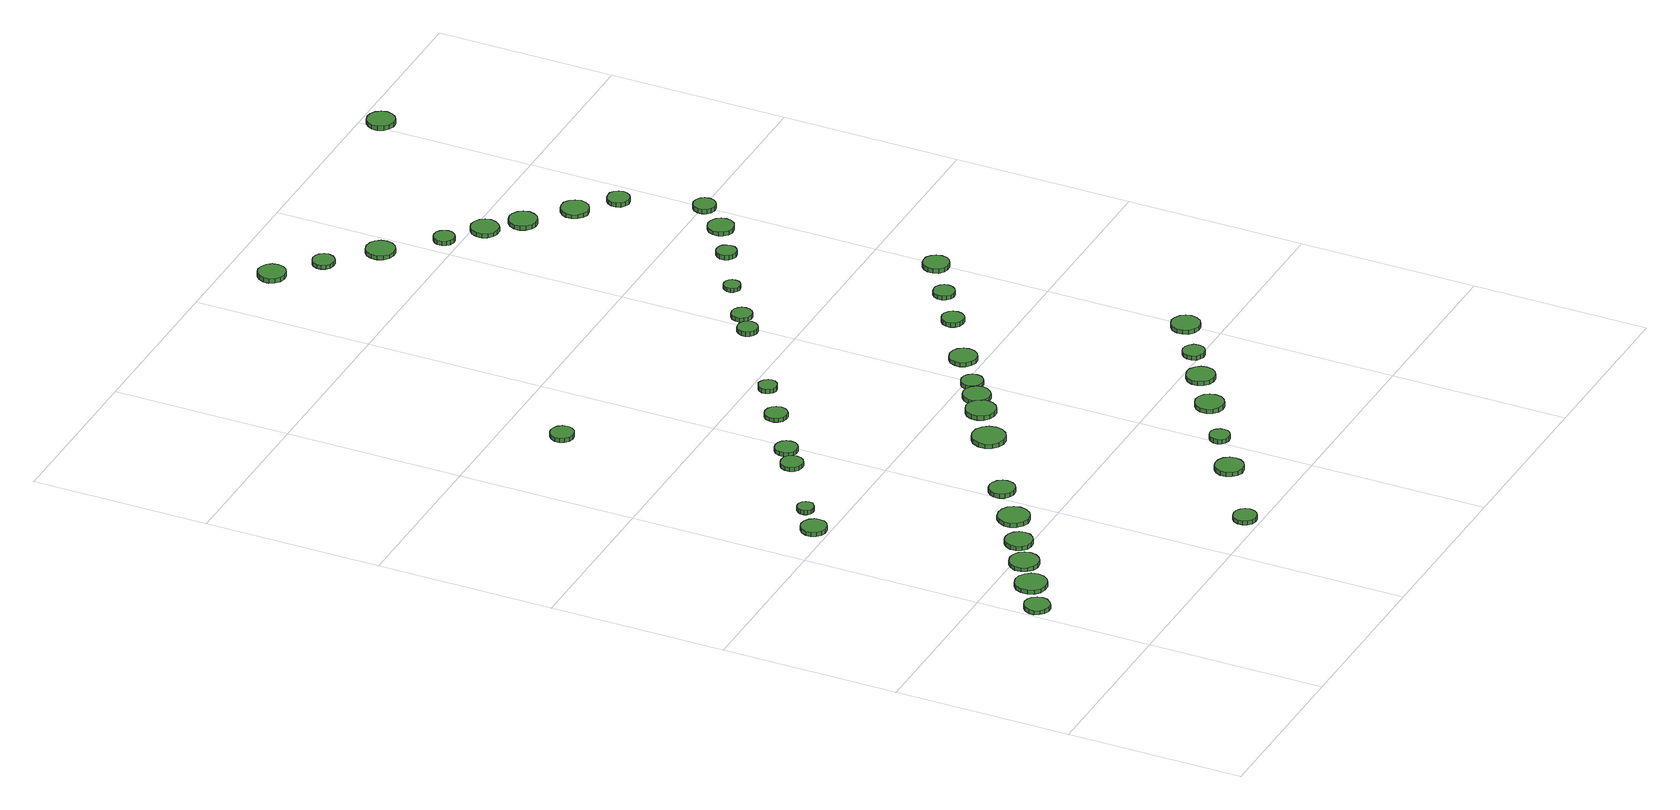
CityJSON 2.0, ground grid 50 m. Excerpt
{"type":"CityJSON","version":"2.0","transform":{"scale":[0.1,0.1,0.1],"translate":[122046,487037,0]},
"CityObjects":{
"tree1":{"type":"SolitaryVegetationObject","attributes":{"function":"something"},"geometry":[{"type":"MultiSurface","lod":"1","boundaries":[[[0,1,2,3,4,5,6,7,8,9,10,11,12,13,14]],[[15,16,17,18,19,20,21,22,23,24,25,26,27,28,29]],[[0,29,28,1]],[[1,28,27,2]],[[2,27,26,3]],[[3,26,25,4]],[[4,25,24,5]],[[5,24,23,6]],[[6,23,22,7]],[[7,22,21,8]],[[8,21,20,9]],[[9,20,19,10]],[[10,19,18,11]],[[11,18,17,12]],[[12,17,16,13]],[[13,16,15,14]],[[14,15,29,0]]]}]},
"tree2":{"type":"SolitaryVegetationObject","attributes":{"function":"something"},"geometry":[{"type":"MultiSurface","lod":"1","boundaries":[[[30,31,32,33,34,35,36,37,38,39,40,41,42,43,44]],[[45,46,47,48,49,50,51,52,53,54,55,56,57,58,59]],[[30,59,58,31]],[[31,58,57,32]],[[32,57,56,33]],[[33,56,55,34]],[[34,55,54,35]],[[35,54,53,36]],[[36,53,52,37]],[[37,52,51,38]],[[38,51,50,39]],[[39,50,49,40]],[[40,49,48,41]],[[41,48,47,42]],[[42,47,46,43]],[[43,46,45,44]],[[44,45,59,30]]]}]},
"tree3":{"type":"SolitaryVegetationObject","attributes":{"function":"something"},"geometry":[{"type":"MultiSurface","lod":"1","boundaries":[[[60,61,62,63,64,65,66,67,68,69,70,71,72,73,74]],[[75,76,77,78,79,80,81,82,83,84,85,86,87,88,89]],[[60,89,88,61]],[[61,88,87,62]],[[62,87,86,63]],[[63,86,85,64]],[[64,85,84,65]],[[65,84,83,66]],[[66,83,82,67]],[[67,82,81,68]],[[68,81,80,69]],[[69,80,79,70]],[[70,79,78,71]],[[71,78,77,72]],[[72,77,76,73]],[[73,76,75,74]],[[74,75,89,60]]]}]},
"tree4":{"type":"SolitaryVegetationObject","attributes":{"function":"something"},"geometry":[{"type":"MultiSurface","lod":"1","boundaries":[[[90,91,92,93,94,95,96,97,98,99,100,101,102,103,104]],[[105,106,107,108,109,110,111,112,113,114,115,116,117,118,119]],[[90,119,118,91]],[[91,118,117,92]],[[92,117,116,93]],[[93,116,115,94]],[[94,115,114,95]],[[95,114,113,96]],[[96,113,112,97]],[[97,112,111,98]],[[98,111,110,99]],[[99,110,109,100]],[[100,109,108,101]],[[101,108,107,102]],[[102,107,106,103]],[[103,106,105,104]],[[104,105,119,90]]]}]},
"tree5":{"type":"SolitaryVegetationObject","attributes":{"function":"something"},"geometry":[{"type":"MultiSurface","lod":"1","boundaries":[[[120,121,122,123,124,125,126,127,128,129,130,131,132,133,134]],[[135,136,137,138,139,140,141,142,143,144,145,146,147,148,149]],[[120,149,148,121]],[[121,148,147,122]],[[122,147,146,123]],[[123,146,145,124]],[[124,145,144,125]],[[125,144,143,126]],[[126,143,142,127]],[[127,142,141,128]],[[128,141,140,129]],[[129,140,139,130]],[[130,139,138,131]],[[131,138,137,132]],[[132,137,136,133]],[[133,136,135,134]],[[134,135,149,120]]]}]},
"tree6":{"type":"SolitaryVegetationObject","attributes":{"function":"something"},"geometry":[{"type":"MultiSurface","lod":"1","boundaries":[[[150,151,152,153,154,155,156,157,158,159,160,161,162,163,164]],[[165,166,167,168,169,170,171,172,173,174,175,176,177,178,179]],[[150,179,178,151]],[[151,178,177,152]],[[152,177,176,153]],[[153,176,175,154]],[[154,175,174,155]],[[155,174,173,156]],[[156,173,172,157]],[[157,172,171,158]],[[158,171,170,159]],[[159,170,169,160]],[[160,169,168,161]],[[161,168,167,162]],[[162,167,166,163]],[[163,166,165,164]],[[164,165,179,150]]]}]},
"tree7":{"type":"SolitaryVegetationObject","attributes":{"function":"something"},"geometry":[{"type":"MultiSurface","lod":"1","boundaries":[[[180,181,182,183,184,185,186,187,188,189,190,191,192,193,194]],[[195,196,197,198,199,200,201,202,203,204,205,206,207,208,209]],[[180,209,208,181]],[[181,208,207,182]],[[182,207,206,183]],[[183,206,205,184]],[[184,205,204,185]],[[185,204,203,186]],[[186,203,202,187]],[[187,202,201,188]],[[188,201,200,189]],[[189,200,199,190]],[[190,199,198,191]],[[191,198,197,192]],[[192,197,196,193]],[[193,196,195,194]],[[194,195,209,180]]]}]},
"tree8":{"type":"SolitaryVegetationObject","attributes":{"function":"something"},"geometry":[{"type":"MultiSurface","lod":"1","boundaries":[[[210,211,212,213,214,215,216,217,218,219,220,221,222,223,224]],[[225,226,227,228,229,230,231,232,233,234,235,236,237,238,239]],[[210,239,238,211]],[[211,238,237,212]],[[212,237,236,213]],[[213,236,235,214]],[[214,235,234,215]],[[215,234,233,216]],[[216,233,232,217]],[[217,232,231,218]],[[218,231,230,219]],[[219,230,229,220]],[[220,229,228,221]],[[221,228,227,222]],[[222,227,226,223]],[[223,226,225,224]],[[224,225,239,210]]]}]},
"tree9":{"type":"SolitaryVegetationObject","attributes":{"function":"something"},"geometry":[{"type":"MultiSurface","lod":"1","boundaries":[[[240,241,242,243,244,245,246,247,248,249,250,251,252,253,254]],[[255,256,257,258,259,260,261,262,263,264,265,266,267,268,269]],[[240,269,268,241]],[[241,268,267,242]],[[242,267,266,243]],[[243,266,265,244]],[[244,265,264,245]],[[245,264,263,246]],[[246,263,262,247]],[[247,262,261,248]],[[248,261,260,249]],[[249,260,259,250]],[[250,259,258,251]],[[251,258,257,252]],[[252,257,256,253]],[[253,256,255,254]],[[254,255,269,240]]]}]},
"tree10":{"type":"SolitaryVegetationObject","attributes":{"function":"something"},"geometry":[{"type":"MultiSurface","lod":"1","boundaries":[[[270,271,272,273,274,275,276,277,278,279,280,281,282,283,284]],[[285,286,287,288,289,290,291,292,293,294,295,296,297,298,299]],[[270,299,298,271]],[[271,298,297,272]],[[272,297,296,273]],[[273,296,295,274]],[[274,295,294,275]],[[275,294,293,276]],[[276,293,292,277]],[[277,292,291,278]],[[278,291,290,279]],[[279,290,289,280]],[[280,289,288,281]],[[281,288,287,282]],[[282,287,286,283]],[[283,286,285,284]],[[284,285,299,270]]]}]},
"tree11":{"type":"SolitaryVegetationObject","attributes":{"function":"something"},"geometry":[{"type":"MultiSurface","lod":"1","boundaries":[[[300,301,302,303,304,305,306,307,308,309,310,311,312,313,314]],[[315,316,317,318,319,320,321,322,323,324,325,326,327,328,329]],[[300,329,328,301]],[[301,328,327,302]],[[302,327,326,303]],[[303,326,325,304]],[[304,325,324,305]],[[305,324,323,306]],[[306,323,322,307]],[[307,322,321,308]],[[308,321,320,309]],[[309,320,319,310]],[[310,319,318,311]],[[311,318,317,312]],[[312,317,316,313]],[[313,316,315,314]],[[314,315,329,300]]]}]},
"tree12":{"type":"SolitaryVegetationObject","attributes":{"function":"something"},"geometry":[{"type":"MultiSurface","lod":"1","boundaries":[[[330,331,332,333,334,335,336,337,338,339,340,341,342,343,344]],[[345,346,347,348,349,350,351,352,353,354,355,356,357,358,359]],[[330,359,358,331]],[[331,358,357,332]],[[332,357,356,333]],[[333,356,355,334]],[[334,355,354,335]],[[335,354,353,336]],[[336,353,352,337]],[[337,352,351,338]],[[338,351,350,339]],[[339,350,349,340]],[[340,349,348,341]],[[341,348,347,342]],[[342,347,346,343]],[[343,346,345,344]],[[344,345,359,330]]]}]},
"tree13":{"type":"SolitaryVegetationObject","attributes":{"function":"something"},"geometry":[{"type":"MultiSurface","lod":"1","boundaries":[[[360,361,362,363,364,365,366,367,368,369,370,371,372,373,374]],[[375,376,377,378,379,380,381,382,383,384,385,386,387,388,389]],[[360,389,388,361]],[[361,388,387,362]],[[362,387,386,363]],[[363,386,385,364]],[[364,385,384,365]],[[365,384,383,366]],[[366,383,382,367]],[[367,382,381,368]],[[368,381,380,369]],[[369,380,379,370]],[[370,379,378,371]],[[371,378,377,372]],[[372,377,376,373]],[[373,376,375,374]],[[374,375,389,360]]]}]},
"tree14":{"type":"SolitaryVegetationObject","attributes":{"function":"something"},"geometry":[{"type":"MultiSurface","lod":"1","boundaries":[[[390,391,392,393,394,395,396,397,398,399,400,401,402,403,404]],[[405,406,407,408,409,410,411,412,413,414,415,416,417,418,419]],[[390,419,418,391]],[[391,418,417,392]],[[392,417,416,393]],[[393,416,415,394]],[[394,415,414,395]],[[395,414,413,396]],[[396,413,412,397]],[[397,412,411,398]],[[398,411,410,399]],[[399,410,409,400]],[[400,409,408,401]],[[401,408,407,402]],[[402,407,406,403]],[[403,406,405,404]],[[404,405,419,390]]]}]},
"tree15":{"type":"SolitaryVegetationObject","attributes":{"function":"something"},"geometry":[{"type":"MultiSurface","lod":"1","boundaries":[[[420,421,422,423,424,425,426,427,428,429,430,431,432,433,434]],[[435,436,437,438,439,440,441,442,443,444,445,446,447,448,449]],[[420,449,448,421]],[[421,448,447,422]],[[422,447,446,423]],[[423,446,445,424]],[[424,445,444,425]],[[425,444,443,426]],[[426,443,442,427]],[[427,442,441,428]],[[428,441,440,429]],[[429,440,439,430]],[[430,439,438,431]],[[431,438,437,432]],[[432,437,436,433]],[[433,436,435,434]],[[434,435,449,420]]]}]},
"tree16":{"type":"SolitaryVegetationObject","attributes":{"function":"something"},"geometry":[{"type":"MultiSurface","lod":"1","boundaries":[[[450,451,452,453,454,455,456,457,458,459,460,461,462,463,464]],[[465,466,467,468,469,470,471,472,473,474,475,476,477,478,479]],[[450,479,478,451]],[[451,478,477,452]],[[452,477,476,453]],[[453,476,475,454]],[[454,475,474,455]],[[455,474,473,456]],[[456,473,472,457]],[[457,472,471,458]],[[458,471,470,459]],[[459,470,469,460]],[[460,469,468,461]],[[461,468,467,462]],[[462,467,466,463]],[[463,466,465,464]],[[464,465,479,450]]]}]},
"tree17":{"type":"SolitaryVegetationObject","attributes":{"function":"something"},"geometry":[{"type":"MultiSurface","lod":"1","boundaries":[[[480,481,482,483,484,485,486,487,488,489,490,491,492,493,494]],[[495,496,497,498,499,500,501,502,503,504,505,506,507,508,509]],[[480,509,508,481]],[[481,508,507,482]],[[482,507,506,483]],[[483,506,505,484]],[[484,505,504,485]],[[485,504,503,486]],[[486,503,502,487]],[[487,502,501,488]],[[488,501,500,489]],[[489,500,499,490]],[[490,499,498,491]],[[491,498,497,492]],[[492,497,496,493]],[[493,496,495,494]],[[494,495,509,480]]]}]},
"tree18":{"type":"SolitaryVegetationObject","attributes":{"function":"something"},"geometry":[{"type":"MultiSurface","lod":"1","boundaries":[[[510,511,512,513,514,515,516,517,518,519,520,521,522,523,524]],[[525,526,527,528,529,530,531,532,533,534,535,536,537,538,539]],[[510,539,538,511]],[[511,538,537,512]],[[512,537,536,513]],[[513,536,535,514]],[[514,535,534,515]],[[515,534,533,516]],[[516,533,532,517]],[[517,532,531,518]],[[518,531,530,519]],[[519,530,529,520]],[[520,529,528,521]],[[521,528,527,522]],[[522,527,526,523]],[[523,526,525,524]],[[524,525,539,510]]]}]},
"tree19":{"type":"SolitaryVegetationObject","attributes":{"function":"something"},"geometry":[{"type":"MultiSurface","lod":"1","boundaries":[[[540,541,542,543,544,545,546,547,548,549,550,551,552,553,554]],[[555,556,557,558,559,560,561,562,563,564,565,566,567,568,569]],[[540,569,568,541]],[[541,568,567,542]],[[542,567,566,543]],[[543,566,565,544]],[[544,565,564,545]],[[545,564,563,546]],[[546,563,562,547]],[[547,562,561,548]],[[548,561,560,549]],[[549,560,559,550]],[[550,559,558,551]],[[551,558,557,552]],[[552,557,556,553]],[[553,556,555,554]],[[554,555,569,540]]]}]},
"tree20":{"type":"SolitaryVegetationObject","attributes":{"function":"something"},"geometry":[{"type":"MultiSurface","lod":"1","boundaries":[[[570,571,572,573,574,575,576,577,578,579,580,581,582,583,584]],[[585,586,587,588,589,590,591,592,593,594,595,596,597,598,599]],[[570,599,598,571]],[[571,598,597,572]],[[572,597,596,573]],[[573,596,595,574]],[[574,595,594,575]],[[575,594,593,576]],[[576,593,592,577]],[[577,592,591,578]],[[578,591,590,579]],[[579,590,589,580]],[[580,589,588,581]],[[581,588,587,582]],[[582,587,586,583]],[[583,586,585,584]],[[584,585,599,570]]]}]},
"tree21":{"type":"SolitaryVegetationObject","attributes":{"function":"something"},"geometry":[{"type":"MultiSurface","lod":"1","boundaries":[[[600,601,602,603,604,605,606,607,608,609,610,611,612,613,614]],[[615,616,617,618,619,620,621,622,623,624,625,626,627,628,629]],[[600,629,628,601]],[[601,628,627,602]],[[602,627,626,603]],[[603,626,625,604]],[[604,625,624,605]],[[605,624,623,606]],[[606,623,622,607]],[[607,622,621,608]],[[608,621,620,609]],[[609,620,619,610]],[[610,619,618,611]],[[611,618,617,612]],[[612,617,616,613]],[[613,616,615,614]],[[614,615,629,600]]]}]},
"tree22":{"type":"SolitaryVegetationObject","attributes":{"function":"something"},"geometry":[{"type":"MultiSurface","lod":"1","boundaries":[[[630,631,632,633,634,635,636,637,638,639,640,641,642,643,644]],[[645,646,647,648,649,650,651,652,653,654,655,656,657,658,659]],[[630,659,658,631]],[[631,658,657,632]],[[632,657,656,633]],[[633,656,655,634]],[[634,655,654,635]],[[635,654,653,636]],[[636,653,652,637]],[[637,652,651,638]],[[638,651,650,639]],[[639,650,649,640]],[[640,649,648,641]],[[641,648,647,642]],[[642,647,646,643]],[[643,646,645,644]],[[644,645,659,630]]]}]},
"tree23":{"type":"SolitaryVegetationObject","attributes":{"function":"something"},"geometry":[{"type":"MultiSurface","lod":"1","boundaries":[[[660,661,662,663,664,665,666,667,668,669,670,671,672,673,674]],[[675,676,677,678,679,680,681,682,683,684,685,686,687,688,689]],[[660,689,688,661]],[[661,688,687,662]],[[662,687,686,663]],[[663,686,685,664]],[[664,685,684,665]],[[665,684,683,666]],[[666,683,682,667]],[[667,682,681,668]],[[668,681,680,669]],[[669,680,679,670]],[[670,679,678,671]],[[671,678,677,672]],[[672,677,676,673]],[[673,676,675,674]],[[674,675,689,660]]]}]},
"tree24":{"type":"SolitaryVegetationObject","attributes":{"function":"something"},"geometry":[{"type":"MultiSurface","lod":"1","boundaries":[[[690,691,692,693,694,695,696,697,698,699,700,701,702,703,704]],[[705,706,707,708,709,710,711,712,713,714,715,716,717,718,719]],[[690,719,718,691]],[[691,718,717,692]],[[692,717,716,693]],[[693,716,715,694]],[[694,715,714,695]],[[695,714,713,696]],[[696,713,712,697]],[[697,712,711,698]],[[698,711,710,699]],[[699,710,709,700]],[[700,709,708,701]],[[701,708,707,702]],[[702,707,706,703]],[[703,706,705,704]],[[704,705,719,690]]]}]},
"tree25":{"type":"SolitaryVegetationObject","attributes":{"function":"something"},"geometry":[{"type":"MultiSurface","lod":"1","boundaries":[[[720,721,722,723,724,725,726,727,728,729,730,731,732,733,734]],[[735,736,737,738,739,740,741,742,743,744,745,746,747,748,749]],[[720,749,748,721]],[[721,748,747,722]],[[722,747,746,723]],[[723,746,745,724]],[[724,745,744,725]],[[725,744,743,726]],[[726,743,742,727]],[[727,742,741,728]],[[728,741,740,729]],[[729,740,739,730]],[[730,739,738,731]],[[731,738,737,732]],[[732,737,736,733]],[[733,736,735,734]],[[734,735,749,720]]]}]},
"tree26":{"type":"SolitaryVegetationObject","attributes":{"function":"something"},"geometry":[{"type":"MultiSurface","lod":"1","boundaries":[[[750,751,752,753,754,755,756,757,758,759,760,761,762,763,764]],[[765,766,767,768,769,770,771,772,773,774,775,776,777,778,779]],[[750,779,778,751]],[[751,778,777,752]],[[752,777,776,753]],[[753,776,775,754]],[[754,775,774,755]],[[755,774,773,756]],[[756,773,772,757]],[[757,772,771,758]],[[758,771,770,759]],[[759,770,769,760]],[[760,769,768,761]],[[761,768,767,762]],[[762,767,766,763]],[[763,766,765,764]],[[764,765,779,750]]]}]},
"tree27":{"type":"SolitaryVegetationObject","attributes":{"function":"something"},"geometry":[{"type":"MultiSurface","lod":"1","boundaries":[[[780,781,782,783,784,785,786,787,788,789,790,791,792,793,794]],[[795,796,797,798,799,800,801,802,803,804,805,806,807,808,809]],[[780,809,808,781]],[[781,808,807,782]],[[782,807,806,783]],[[783,806,805,784]],[[784,805,804,785]],[[785,804,803,786]],[[786,803,802,787]],[[787,802,801,788]],[[788,801,800,789]],[[789,800,799,790]],[[790,799,798,791]],[[791,798,797,792]],[[792,797,796,793]],[[793,796,795,794]],[[794,795,809,780]]]}]},
"tree28":{"type":"SolitaryVegetationObject","attributes":{"function":"something"},"geometry":[{"type":"MultiSurface","lod":"1","boundaries":[[[810,811,812,813,814,815,816,817,818,819,820,821,822,823,824]],[[825,826,827,828,829,830,831,832,833,834,835,836,837,838,839]],[[810,839,838,811]],[[811,838,837,812]],[[812,837,836,813]],[[813,836,835,814]],[[814,835,834,815]],[[815,834,833,816]],[[816,833,832,817]],[[817,832,831,818]],[[818,831,830,819]],[[819,830,829,820]],[[820,829,828,821]],[[821,828,827,822]],[[822,827,826,823]],[[823,826,825,824]],[[824,825,839,810]]]}]},
"tree29":{"type":"SolitaryVegetationObject","attributes":{"function":"something"},"geometry":[{"type":"MultiSurface","lod":"1","boundaries":[[[840,841,842,843,844,845,846,847,848,849,850,851,852,853,854]],[[855,856,857,858,859,860,861,862,863,864,865,866,867,868,869]],[[840,869,868,841]],[[841,868,867,842]],[[842,867,866,843]],[[843,866,865,844]],[[844,865,864,845]],[[845,864,863,846]],[[846,863,862,847]],[[847,862,861,848]],[[848,861,860,849]],[[849,860,859,850]],[[850,859,858,851]],[[851,858,857,852]],[[852,857,856,853]],[[853,856,855,854]],[[854,855,869,840]]]}]},
"tree30":{"type":"SolitaryVegetationObject","attributes":{"function":"something"},"geometry":[{"type":"MultiSurface","lod":"1","boundaries":[[[870,871,872,873,874,875,876,877,878,879,880,881,882,883,884]],[[885,886,887,888,889,890,891,892,893,894,895,896,897,898,899]],[[870,899,898,871]],[[871,898,897,872]],[[872,897,896,873]],[[873,896,895,874]],[[874,895,894,875]],[[875,894,893,876]],[[876,893,892,877]],[[877,892,891,878]],[[878,891,890,879]],[[879,890,889,880]],[[880,889,888,881]],[[881,888,887,882]],[[882,887,886,883]],[[883,886,885,884]],[[884,885,899,870]]]}]},
"tree31":{"type":"SolitaryVegetationObject","attributes":{"function":"something"},"geometry":[{"type":"MultiSurface","lod":"1","boundaries":[[[900,901,902,903,904,905,906,907,908,909,910,911,912,913,914]],[[915,916,917,918,919,920,921,922,923,924,925,926,927,928,929]],[[900,929,928,901]],[[901,928,927,902]],[[902,927,926,903]],[[903,926,925,904]],[[904,925,924,905]],[[905,924,923,906]],[[906,923,922,907]],[[907,922,921,908]],[[908,921,920,909]],[[909,920,919,910]],[[910,919,918,911]],[[911,918,917,912]],[[912,917,916,913]],[[913,916,915,914]],[[914,915,929,900]]]}]},
"tree32":{"type":"SolitaryVegetationObject","attributes":{"function":"something"},"geometry":[{"type":"MultiSurface","lod":"1","boundaries":[[[930,931,932,933,934,935,936,937,938,939,940,941,942,943,944]],[[945,946,947,948,949,950,951,952,953,954,955,956,957,958,959]],[[930,959,958,931]],[[931,958,957,932]],[[932,957,956,933]],[[933,956,955,934]],[[934,955,954,935]],[[935,954,953,936]],[[936,953,952,937]],[[937,952,951,938]],[[938,951,950,939]],[[939,950,949,940]],[[940,949,948,941]],[[941,948,947,942]],[[942,947,946,943]],[[943,946,945,944]],[[944,945,959,930]]]}]},
"tree33":{"type":"SolitaryVegetationObject","attributes":{"function":"something"},"geometry":[{"type":"MultiSurface","lod":"1","boundaries":[[[960,961,962,963,964,965,966,967,968,969,970,971,972,973,974]],[[975,976,977,978,979,980,981,982,983,984,985,986,987,988,989]],[[960,989,988,961]],[[961,988,987,962]],[[962,987,986,963]],[[963,986,985,964]],[[964,985,984,965]],[[965,984,983,966]],[[966,983,982,967]],[[967,982,981,968]],[[968,981,980,969]],[[969,980,979,970]],[[970,979,978,971]],[[971,978,977,972]],[[972,977,976,973]],[[973,976,975,974]],[[974,975,989,960]]]}]},
"tree34":{"type":"SolitaryVegetationObject","attributes":{"function":"something"},"geometry":[{"type":"MultiSurface","lod":"1","boundaries":[[[990,991,992,993,994,995,996,997,998,999,1000,1001,1002,1003,1004]],[[1005,1006,1007,1008,1009,1010,1011,1012,1013,1014,1015,1016,1017,1018,1019]],[[990,1019,1018,991]],[[991,1018,1017,992]],[[992,1017,1016,993]],[[993,1016,1015,994]],[[994,1015,1014,995]],[[995,1014,1013,996]],[[996,1013,1012,997]],[[997,1012,1011,998]],[[998,1011,1010,999]],[[999,1010,1009,1000]],[[1000,1009,1008,1001]],[[1001,1008,1007,1002]],[[1002,1007,1006,1003]],[[1003,1006,1005,1004]],[[1004,1005,1019,990]]]}]},
"tree35":{"type":"SolitaryVegetationObject","attributes":{"function":"something"},"geometry":[{"type":"MultiSurface","lod":"1","boundaries":[[[1020,1021,1022,1023,1024,1025,1026,1027,1028,1029,1030,1031,1032,1033,1034]],[[1035,1036,1037,1038,1039,1040,1041,1042,1043,1044,1045,1046,1047,1048,1049]],[[1020,1049,1048,1021]],[[1021,1048,1047,1022]],[[1022,1047,1046,1023]],[[1023,1046,1045,1024]],[[1024,1045,1044,1025]],[[1025,1044,1043,1026]],[[1026,1043,1042,1027]],[[1027,1042,1041,1028]],[[1028,1041,1040,1029]],[[1029,1040,1039,1030]],[[1030,1039,1038,1031]],[[1031,1038,1037,1032]],[[1032,1037,1036,1033]],[[1033,1036,1035,1034]],[[1034,1035,1049,1020]]]}]},
"tree36":{"type":"SolitaryVegetationObject","attributes":{"function":"something"},"geometry":[{"type":"MultiSurface","lod":"1","boundaries":[[[1050,1051,1052,1053,1054,1055,1056,1057,1058,1059,1060,1061,1062,1063,1064]],[[1065,1066,1067,1068,1069,1070,1071,1072,1073,1074,1075,1076,1077,1078,1079]],[[1050,1079,1078,1051]],[[1051,1078,1077,1052]],[[1052,1077,1076,1053]],[[1053,1076,1075,1054]],[[1054,1075,1074,1055]],[[1055,1074,1073,1056]],[[1056,1073,1072,1057]],[[1057,1072,1071,1058]],[[1058,1071,1070,1059]],[[1059,1070,1069,1060]],[[1060,1069,1068,1061]],[[1061,1068,1067,1062]],[[1062,1067,1066,1063]],[[1063,1066,1065,1064]],[[1064,1065,1079,1050]]]}]},
"tree37":{"type":"SolitaryVegetationObject","attributes":{"function":"something"},"geometry":[{"type":"MultiSurface","lod":"1","boundaries":[[[1080,1081,1082,1083,1084,1085,1086,1087,1088,1089,1090,1091,1092,1093,1094]],[[1095,1096,1097,1098,1099,1100,1101,1102,1103,1104,1105,1106,1107,1108,1109]],[[1080,1109,1108,1081]],[[1081,1108,1107,1082]],[[1082,1107,1106,1083]],[[1083,1106,1105,1084]],[[1084,1105,1104,1085]],[[1085,1104,1103,1086]],[[1086,1103,1102,1087]],[[1087,1102,1101,1088]],[[1088,1101,1100,1089]],[[1089,1100,1099,1090]],[[1090,1099,1098,1091]],[[1091,1098,1097,1092]],[[1092,1097,1096,1093]],[[1093,1096,1095,1094]],[[1094,1095,1109,1080]]]}]},
"tree38":{"type":"SolitaryVegetationObject","attributes":{"function":"something"},"geometry":[{"type":"MultiSurface","lod":"1","boundaries":[[[1110,1111,1112,1113,1114,1115,1116,1117,1118,1119,1120,1121,1122,1123,1124]],[[1125,1126,1127,1128,1129,1130,1131,1132,1133,1134,1135,1136,1137,1138,1139]],[[1110,1139,1138,1111]],[[1111,1138,1137,1112]],[[1112,1137,1136,1113]],[[1113,1136,1135,1114]],[[1114,1135,1134,1115]],[[1115,1134,1133,1116]],[[1116,1133,1132,1117]],[[1117,1132,1131,1118]],[[1118,1131,1130,1119]],[[1119,1130,1129,1120]],[[1120,1129,1128,1121]],[[1121,1128,1127,1122]],[[1122,1127,1126,1123]],[[1123,1126,1125,1124]],[[1124,1125,1139,1110]]]}]},
"tree39":{"type":"SolitaryVegetationObject","attributes":{"function":"something"},"geometry":[{"type":"MultiSurface","lod":"1","boundaries":[[[1140,1141,1142,1143,1144,1145,1146,1147,1148,1149,1150,1151,1152,1153,1154]],[[1155,1156,1157,1158,1159,1160,1161,1162,1163,1164,1165,1166,1167,1168,1169]],[[1140,1169,1168,1141]],[[1141,1168,1167,1142]],[[1142,1167,1166,1143]],[[1143,1166,1165,1144]],[[1144,1165,1164,1145]],[[1145,1164,1163,1146]],[[1146,1163,1162,1147]],[[1147,1162,1161,1148]],[[1148,1161,1160,1149]],[[1149,1160,1159,1150]],[[1150,1159,1158,1151]],[[1151,1158,1157,1152]],[[1152,1157,1156,1153]],[[1153,1156,1155,1154]],[[1154,1155,1169,1140]]]}]},
"tree40":{"type":"SolitaryVegetationObject","attributes":{"function":"something"},"geometry":[{"type":"MultiSurface","lod":"1","boundaries":[[[1170,1171,1172,1173,1174,1175,1176,1177,1178,1179,1180,1181,1182,1183,1184]],[[1185,1186,1187,1188,1189,1190,1191,1192,1193,1194,1195,1196,1197,1198,1199]],[[1170,1199,1198,1171]],[[1171,1198,1197,1172]],[[1172,1197,1196,1173]],[[1173,1196,1195,1174]],[[1174,1195,1194,1175]],[[1175,1194,1193,1176]],[[1176,1193,1192,1177]],[[1177,1192,1191,1178]],[[1178,1191,1190,1179]],[[1179,1190,1189,1180]],[[1180,1189,1188,1181]],[[1181,1188,1187,1182]],[[1182,1187,1186,1183]],[[1183,1186,1185,1184]],[[1184,1185,1199,1170]]]}]},
"tree41":{"type":"SolitaryVegetationObject","attributes":{"function":"something"},"geometry":[{"type":"MultiSurface","lod":"1","boundaries":[[[1200,1201,1202,1203,1204,1205,1206,1207,1208,1209,1210,1211,1212,1213,1214]],[[1215,1216,1217,1218,1219,1220,1221,1222,1223,1224,1225,1226,1227,1228,1229]],[[1200,1229,1228,1201]],[[1201,1228,1227,1202]],[[1202,1227,1226,1203]],[[1203,1226,1225,1204]],[[1204,1225,1224,1205]],[[1205,1224,1223,1206]],[[1206,1223,1222,1207]],[[1207,1222,1221,1208]],[[1208,1221,1220,1209]],[[1209,1220,1219,1210]],[[1210,1219,1218,1211]],[[1211,1218,1217,1212]],[[1212,1217,1216,1213]],[[1213,1216,1215,1214]],[[1214,1215,1229,1200]]]}]},
"tree42":{"type":"SolitaryVegetationObject","attributes":{"function":"something"},"geometry":[{"type":"MultiSurface","lod":"1","boundaries":[[[1230,1231,1232,1233,1234,1235,1236,1237,1238,1239,1240,1241,1242,1243,1244]],[[1245,1246,1247,1248,1249,1250,1251,1252,1253,1254,1255,1256,1257,1258,1259]],[[1230,1259,1258,1231]],[[1231,1258,1257,1232]],[[1232,1257,1256,1233]],[[1233,1256,1255,1234]],[[1234,1255,1254,1235]],[[1235,1254,1253,1236]],[[1236,1253,1252,1237]],[[1237,1252,1251,1238]],[[1238,1251,1250,1239]],[[1239,1250,1249,1240]],[[1240,1249,1248,1241]],[[1241,1248,1247,1242]],[[1242,1247,1246,1243]],[[1243,1246,1245,1244]],[[1244,1245,1259,1230]]]}]},
"tree43":{"type":"SolitaryVegetationObject","attributes":{"function":"something"},"geometry":[{"type":"MultiSurface","lod":"1","boundaries":[[[1260,1261,1262,1263,1264,1265,1266,1267,1268,1269,1270,1271,1272,1273,1274]],[[1275,1276,1277,1278,1279,1280,1281,1282,1283,1284,1285,1286,1287,1288,1289]],[[1260,1289,1288,1261]],[[1261,1288,1287,1262]],[[1262,1287,1286,1263]],[[1263,1286,1285,1264]],[[1264,1285,1284,1265]],[[1265,1284,1283,1266]],[[1266,1283,1282,1267]],[[1267,1282,1281,1268]],[[1268,1281,1280,1269]],[[1269,1280,1279,1270]],[[1270,1279,1278,1271]],[[1271,1278,1277,1272]],[[1272,1277,1276,1273]],[[1273,1276,1275,1274]],[[1274,1275,1289,1260]]]}]}
},
"vertices":[
[78,346,14],[75,361,14],[66,373,14],[53,380,14],[39,382,14],[25,377,14],[14,367,14],[7,354,14],[7,339,14],[14,325,14],[25,315,14],[39,311,14],[53,312,14],[66,320,14],[75,332,14],[75,332,2],[66,320,2],[53,312,2],[39,311,2],[25,315,2],[14,325,2],[7,339,2],[7,354,2],[14,367,2],[25,377,2],[39,382,2],[53,380,2],[66,373,2],[75,361,2],[78,346,2],
[181,408,14],[177,426,14],[166,440,14],[150,450,14],[132,452,14],[115,446,14],[101,434,14],[94,417,14],[94,399,14],[101,382,14],[115,370,14],[132,364,14],[150,366,14],[166,375,14],[177,390,14],[177,390,2],[166,375,2],[150,366,2],[132,364,2],[115,370,2],[101,382,2],[94,399,2],[94,417,2],[101,434,2],[115,446,2],[132,452,2],[150,450,2],[166,440,2],[177,426,2],[181,408,2],
[270,471,14],[266,487,14],[256,501,14],[242,509,14],[225,511,14],[209,506,14],[196,495,14],[189,479,14],[189,462,14],[196,447,14],[209,435,14],[225,430,14],[242,432,14],[256,440,14],[266,454,14],[266,454,2],[256,440,2],[242,432,2],[225,430,2],[209,435,2],[196,447,2],[189,462,2],[189,479,2],[196,495,2],[209,506,2],[225,511,2],[242,509,2],[256,501,2],[266,487,2],[270,471,2],
[177,1040,20],[174,1054,20],[165,1066,20],[152,1074,20],[137,1075,20],[123,1071,20],[112,1061,20],[106,1047,20],[106,1032,20],[112,1019,20],[123,1009,20],[137,1004,20],[152,1006,20],[165,1013,20],[174,1025,20],[174,1025,8],[165,1013,8],[152,1006,8],[137,1004,8],[123,1009,8],[112,1019,8],[106,1032,8],[106,1047,8],[112,1061,8],[123,1071,8],[137,1075,8],[152,1074,8],[165,1066,8],[174,1054,8],[177,1040,8],
[353,527,16],[350,542,16],[341,555,16],[327,563,16],[311,565,16],[296,560,16],[285,549,16],[278,535,16],[278,519,16],[285,505,16],[296,494,16],[311,489,16],[327,491,16],[341,499,16],[350,511,16],[350,511,3],[341,499,3],[327,491,3],[311,489,3],[296,494,3],[285,505,3],[278,519,3],[278,535,3],[285,549,3],[296,560,3],[311,565,3],[327,563,3],[341,555,3],[350,542,3],[353,527,3],
[251,1104,16],[249,1113,16],[243,1121,16],[235,1126,16],[226,1127,16],[216,1124,16],[209,1117,16],[205,1109,16],[205,1099,16],[209,1090,16],[216,1084,16],[226,1081,16],[235,1082,16],[243,1087,16],[249,1094,16],[249,1094,3],[243,1087,3],[235,1082,3],[226,1081,3],[216,1084,3],[209,1090,3],[205,1099,3],[205,1109,3],[209,1117,3],[216,1124,3],[226,1127,3],[235,1126,3],[243,1121,3],[249,1113,3],[251,1104,3],
[463,591,16],[459,609,16],[449,623,16],[433,632,16],[415,634,16],[397,629,16],[384,616,16],[376,600,16],[376,582,16],[384,565,16],[397,553,16],[415,547,16],[433,549,16],[449,558,16],[459,573,16],[459,573,4],[449,558,4],[433,549,4],[415,547,4],[397,553,4],[384,565,4],[376,582,4],[376,600,4],[384,616,4],[397,629,4],[415,634,4],[433,632,4],[449,623,4],[459,609,4],[463,591,4],
[705,39,20],[702,52,20],[694,63,20],[682,70,20],[669,71,20],[656,67,20],[646,58,20],[641,46,20],[641,33,20],[646,20,20],[656,11,20],[669,7,20],[682,9,20],[694,15,20],[702,26,20],[702,26,8],[694,15,8],[682,9,8],[669,7,8],[656,11,8],[646,20,8],[641,33,8],[641,46,8],[646,58,8],[656,67,8],[669,71,8],[682,70,8],[694,63,8],[702,52,8],[705,39,8],
[562,675,21],[559,689,21],[550,701,21],[537,709,21],[522,710,21],[508,706,21],[497,696,21],[491,682,21],[491,667,21],[497,654,21],[508,644,21],[522,639,21],[537,641,21],[550,648,21],[559,660,21],[559,660,8],[550,648,8],[537,641,8],[522,639,8],[508,644,8],[497,654,8],[491,667,8],[491,682,8],[497,696,8],[508,706,8],[522,710,8],[537,709,8],[550,701,8],[559,689,8],[562,675,8],
[445,1232,17],[442,1244,17],[435,1255,17],[424,1261,17],[411,1262,17],[399,1258,17],[389,1250,17],[384,1238,17],[384,1225,17],[389,1213,17],[399,1205,17],[411,1201,17],[424,1202,17],[435,1209,17],[442,1219,17],[442,1219,5],[435,1209,5],[424,1202,5],[411,1201,5],[399,1205,5],[389,1213,5],[384,1225,5],[384,1238,5],[389,1250,5],[399,1258,5],[411,1262,5],[424,1261,5],[435,1255,5],[442,1244,5],[445,1232,5],
[329,1842,14],[326,1856,14],[318,1867,14],[306,1873,14],[293,1875,14],[280,1871,14],[270,1861,14],[264,1849,14],[264,1835,14],[270,1823,14],[280,1814,14],[293,1810,14],[306,1811,14],[318,1818,14],[326,1829,14],[326,1829,2],[318,1818,2],[306,1811,2],[293,1810,2],[280,1814,2],[270,1823,2],[264,1835,2],[264,1849,2],[270,1861,2],[280,1871,2],[293,1875,2],[306,1873,2],[318,1867,2],[326,1856,2],[329,1842,2],
[509,1278,15],[507,1291,15],[499,1301,15],[488,1307,15],[475,1309,15],[463,1305,15],[453,1296,15],[448,1284,15],[448,1272,15],[453,1260,15],[463,1251,15],[475,1247,15],[488,1248,15],[499,1255,15],[507,1265,15],[507,1265,3],[499,1255,3],[488,1248,3],[475,1247,3],[463,1251,3],[453,1260,3],[448,1272,3],[448,1284,3],[453,1296,3],[463,1305,3],[475,1309,3],[488,1307,3],[499,1301,3],[507,1291,3],[509,1278,3],
[922,184,20],[919,200,20],[909,213,20],[895,221,20],[878,223,20],[863,218,20],[851,207,20],[844,192,20],[844,176,20],[851,161,20],[863,150,20],[878,144,20],[895,146,20],[909,154,20],[919,168,20],[919,168,7],[909,154,7],[895,146,7],[878,144,7],[863,150,7],[851,161,7],[844,176,7],[844,192,7],[851,207,7],[863,218,7],[878,223,7],[895,221,7],[909,213,7],[919,200,7],[922,184,7],
[801,821,16],[797,840,16],[786,855,16],[769,865,16],[750,867,16],[732,861,16],[718,848,16],[710,831,16],[710,811,16],[718,794,16],[732,781,16],[750,775,16],[769,777,16],[786,787,16],[797,802,16],[797,802,3],[786,787,3],[769,777,3],[750,775,3],[732,781,3],[718,794,3],[710,811,3],[710,831,3],[718,848,3],[732,861,3],[750,867,3],[769,865,3],[786,855,3],[797,840,3],[801,821,3],
[653,1375,16],[650,1388,16],[643,1398,16],[632,1404,16],[619,1406,16],[607,1402,16],[597,1393,16],[592,1381,16],[592,1368,16],[597,1357,16],[607,1348,16],[619,1344,16],[632,1345,16],[643,1352,16],[650,1362,16],[650,1362,4],[643,1352,4],[632,1345,4],[619,1344,4],[607,1348,4],[597,1357,4],[592,1368,4],[592,1381,4],[597,1393,4],[607,1402,4],[619,1406,4],[632,1404,4],[643,1398,4],[650,1388,4],[653,1375,4],
[1041,273,19],[1039,284,19],[1032,294,19],[1022,300,19],[1010,301,19],[999,297,19],[990,290,19],[986,279,19],[986,267,19],[990,256,19],[999,249,19],[1010,245,19],[1022,246,19],[1032,252,19],[1039,262,19],[1039,262,6],[1032,252,6],[1022,246,6],[1010,245,6],[999,249,6],[990,256,6],[986,267,6],[986,279,6],[990,290,6],[999,297,6],[1010,301,6],[1022,300,6],[1032,294,6],[1039,284,6],[1041,273,6],
[914,899,15],[910,916,15],[900,930,15],[885,939,15],[868,941,15],[851,935,15],[838,924,15],[831,908,15],[831,891,15],[838,875,15],[851,863,15],[868,858,15],[885,859,15],[900,868,15],[910,882,15],[910,882,2],[900,868,2],[885,859,2],[868,858,2],[851,863,2],[838,875,2],[831,891,2],[831,908,2],[838,924,2],[851,935,2],[868,941,2],[885,939,2],[900,930,2],[910,916,2],[914,899,2],
[760,1452,20],[758,1462,20],[751,1471,20],[742,1476,20],[732,1478,20],[721,1474,20],[714,1467,20],[709,1457,20],[709,1447,20],[714,1437,20],[721,1430,20],[732,1427,20],[742,1428,20],[751,1433,20],[758,1442,20],[758,1442,7],[751,1433,7],[742,1428,7],[732,1427,7],[721,1430,7],[714,1437,7],[709,1447,7],[709,1457,7],[714,1467,7],[721,1474,7],[732,1478,7],[742,1476,7],[751,1471,7],[758,1462,7],[760,1452,7],
[972,940,15],[968,955,15],[959,968,15],[946,976,15],[930,978,15],[915,973,15],[903,962,15],[897,948,15],[897,932,15],[903,918,15],[915,907,15],[930,902,15],[946,904,15],[959,912,15],[968,925,15],[968,925,3],[959,912,3],[946,904,3],[930,902,3],[915,907,3],[903,918,3],[897,932,3],[897,948,3],[903,962,3],[915,973,3],[930,978,3],[946,976,3],[959,968,3],[968,955,3],[972,940,3],
[1187,366,21],[1184,382,21],[1174,395,21],[1160,403,21],[1144,405,21],[1128,400,21],[1116,389,21],[1109,374,21],[1109,357,21],[1116,342,21],[1128,331,21],[1144,326,21],[1160,328,21],[1174,336,21],[1184,349,21],[1184,349,8],[1174,336,8],[1160,328,8],[1144,326,8],[1128,331,8],[1116,342,8],[1109,357,8],[1109,374,8],[1116,389,8],[1128,400,8],[1144,405,8],[1160,403,8],[1174,395,8],[1184,382,8],[1187,366,8],
[1021,980,15],[1018,992,15],[1010,1002,15],[999,1009,15],[987,1010,15],[975,1006,15],[965,998,15],[960,986,15],[960,973,15],[965,962,15],[975,953,15],[987,949,15],[999,951,15],[1010,957,15],[1018,967,15],[1018,967,3],[1010,957,3],[999,951,3],[987,949,3],[975,953,3],[965,962,3],[960,973,3],[960,986,3],[965,998,3],[975,1006,3],[987,1010,3],[999,1009,3],[1010,1002,3],[1018,992,3],[1021,980,3],
[1306,447,19],[1303,463,19],[1293,476,19],[1279,485,19],[1263,486,19],[1247,481,19],[1235,470,19],[1228,455,19],[1228,439,19],[1235,424,19],[1247,413,19],[1263,408,19],[1279,410,19],[1293,418,19],[1303,431,19],[1303,431,7],[1293,418,7],[1279,410,7],[1263,408,7],[1247,413,7],[1235,424,7],[1228,439,7],[1228,455,7],[1235,470,7],[1247,481,7],[1263,486,7],[1279,485,7],[1293,476,7],[1303,463,7],[1306,447,7],
[1130,1054,15],[1127,1069,15],[1117,1082,15],[1104,1090,15],[1088,1091,15],[1073,1086,15],[1061,1076,15],[1055,1061,15],[1055,1046,15],[1061,1031,15],[1073,1021,15],[1088,1016,15],[1104,1017,15],[1117,1025,15],[1127,1038,15],[1127,1038,3],[1117,1025,3],[1104,1017,3],[1088,1016,3],[1073,1021,3],[1061,1031,3],[1055,1046,3],[1055,1061,3],[1061,1076,3],[1073,1086,3],[1088,1091,3],[1104,1090,3],[1117,1082,3],[1127,1069,3],[1130,1054,3],
[1004,1624,20],[1002,1636,20],[995,1645,20],[985,1651,20],[973,1652,20],[962,1649,20],[953,1641,20],[948,1630,20],[948,1618,20],[953,1607,20],[962,1600,20],[973,1596,20],[985,1597,20],[995,1603,20],[1002,1613,20],[1002,1613,7],[995,1603,7],[985,1597,7],[973,1596,7],[962,1600,7],[953,1607,7],[948,1618,7],[948,1630,7],[953,1641,7],[962,1649,7],[973,1652,7],[985,1651,7],[995,1645,7],[1002,1636,7],[1004,1624,7],
[1399,515,18],[1397,528,18],[1389,538,18],[1378,544,18],[1366,546,18],[1354,542,18],[1344,533,18],[1339,522,18],[1339,509,18],[1344,497,18],[1354,489,18],[1366,485,18],[1378,486,18],[1389,493,18],[1397,503,18],[1397,503,6],[1389,493,6],[1378,486,6],[1366,485,6],[1354,489,6],[1344,497,6],[1339,509,6],[1339,522,6],[1344,533,6],[1354,542,6],[1366,546,6],[1378,544,6],[1389,538,6],[1397,528,6],[1399,515,6],
[1064,1669,18],[1062,1681,18],[1055,1690,18],[1045,1696,18],[1033,1697,18],[1022,1694,18],[1013,1686,18],[1008,1675,18],[1008,1663,18],[1013,1653,18],[1022,1645,18],[1033,1641,18],[1045,1642,18],[1055,1648,18],[1062,1658,18],[1062,1658,6],[1055,1648,6],[1045,1642,6],[1033,1641,6],[1022,1645,6],[1013,1653,6],[1008,1663,6],[1008,1675,6],[1013,1686,6],[1022,1694,6],[1033,1697,6],[1045,1696,6],[1055,1690,6],[1062,1681,6],[1064,1669,6],
[743,2875,15],[740,2891,15],[730,2904,15],[716,2912,15],[700,2914,15],[685,2909,15],[673,2898,15],[666,2883,15],[666,2867,15],[673,2853,15],[685,2842,15],[700,2837,15],[716,2839,15],[730,2847,15],[740,2860,15],[740,2860,2],[730,2847,2],[716,2839,2],[700,2837,2],[685,2842,2],[673,2853,2],[666,2867,2],[666,2883,2],[673,2898,2],[685,2909,2],[700,2914,2],[716,2912,2],[730,2904,2],[740,2891,2],[743,2875,2],
[1287,1160,15],[1284,1173,15],[1277,1183,15],[1266,1190,15],[1253,1191,15],[1241,1187,15],[1231,1179,15],[1226,1167,15],[1226,1154,15],[1231,1142,15],[1241,1134,15],[1253,1130,15],[1266,1131,15],[1277,1137,15],[1284,1148,15],[1284,1148,2],[1277,1137,2],[1266,1131,2],[1253,1130,2],[1241,1134,2],[1231,1142,2],[1226,1154,2],[1226,1167,2],[1231,1179,2],[1241,1187,2],[1253,1191,2],[1266,1190,2],[1277,1183,2],[1284,1173,2],[1287,1160,2],
[849,2779,14],[846,2791,14],[838,2802,14],[827,2808,14],[815,2809,14],[803,2805,14],[793,2797,14],[788,2785,14],[788,2773,14],[793,2761,14],[803,2752,14],[815,2749,14],[827,2750,14],[838,2756,14],[846,2766,14],[846,2766,2],[838,2756,2],[827,2750,2],[815,2749,2],[803,2752,2],[793,2761,2],[788,2773,2],[788,2785,2],[793,2797,2],[803,2805,2],[815,2809,2],[827,2808,2],[838,2802,2],[846,2791,2],[849,2779,2],
[1527,595,17],[1523,611,17],[1514,624,17],[1499,632,17],[1483,634,17],[1468,629,17],[1455,618,17],[1449,603,17],[1449,587,17],[1455,572,17],[1468,561,17],[1483,555,17],[1499,557,17],[1514,565,17],[1523,579,17],[1523,579,5],[1514,565,5],[1499,557,5],[1483,555,5],[1468,561,5],[1455,572,5],[1449,587,5],[1449,603,5],[1455,618,5],[1468,629,5],[1483,634,5],[1499,632,5],[1514,624,5],[1523,611,5],[1527,595,5],
[1177,1753,19],[1175,1762,19],[1170,1770,19],[1161,1775,19],[1152,1776,19],[1143,1773,19],[1136,1766,19],[1132,1758,19],[1132,1748,19],[1136,1740,19],[1143,1733,19],[1152,1730,19],[1161,1731,19],[1170,1736,19],[1175,1744,19],[1175,1744,7],[1170,1736,7],[1161,1731,7],[1152,1730,7],[1143,1733,7],[1136,1740,7],[1132,1748,7],[1132,1758,7],[1136,1766,7],[1143,1773,7],[1152,1776,7],[1161,1775,7],[1170,1770,7],[1175,1762,7],[1177,1753,7],
[973,2668,14],[970,2684,14],[960,2698,14],[946,2706,14],[929,2708,14],[913,2703,14],[900,2692,14],[894,2676,14],[894,2660,14],[900,2644,14],[913,2633,14],[929,2628,14],[946,2630,14],[960,2638,14],[970,2652,14],[970,2652,2],[960,2638,2],[946,2630,2],[929,2628,2],[913,2633,2],[900,2644,2],[894,2660,2],[894,2676,2],[900,2692,2],[913,2703,2],[929,2708,2],[946,2706,2],[960,2698,2],[970,2684,2],[973,2668,2],
[1398,1239,15],[1395,1251,15],[1388,1261,15],[1377,1267,15],[1365,1268,15],[1353,1264,15],[1344,1256,15],[1339,1245,15],[1339,1232,15],[1344,1221,15],[1353,1213,15],[1365,1209,15],[1377,1210,15],[1388,1217,15],[1395,1227,15],[1395,1227,3],[1388,1217,3],[1377,1210,3],[1365,1209,3],[1353,1213,3],[1344,1221,3],[1339,1232,3],[1339,1245,3],[1344,1256,3],[1353,1264,3],[1365,1268,3],[1377,1267,3],[1388,1261,3],[1395,1251,3],[1398,1239,3],
[1088,2543,15],[1085,2554,15],[1078,2564,15],[1068,2570,15],[1056,2571,15],[1044,2568,15],[1036,2559,15],[1031,2549,15],[1031,2537,15],[1036,2526,15],[1044,2518,15],[1056,2514,15],[1068,2515,15],[1078,2521,15],[1085,2531,15],[1085,2531,2],[1078,2521,2],[1068,2515,2],[1056,2514,2],[1044,2518,2],[1036,2526,2],[1031,2537,2],[1031,2549,2],[1036,2559,2],[1044,2568,2],[1056,2571,2],[1068,2570,2],[1078,2564,2],[1085,2554,2],[1088,2543,2],
[1330,1839,19],[1328,1850,19],[1321,1860,19],[1311,1865,19],[1299,1867,19],[1288,1863,19],[1280,1855,19],[1275,1845,19],[1275,1833,19],[1280,1822,19],[1288,1815,19],[1299,1811,19],[1311,1812,19],[1321,1818,19],[1328,1827,19],[1328,1827,6],[1321,1818,6],[1311,1812,6],[1299,1811,6],[1288,1815,6],[1280,1822,6],[1275,1833,6],[1275,1845,6],[1280,1855,6],[1288,1863,6],[1299,1867,6],[1311,1865,6],[1321,1860,6],[1328,1850,6],[1330,1839,6],
[1526,1319,14],[1523,1334,14],[1514,1346,14],[1501,1354,14],[1486,1355,14],[1472,1351,14],[1461,1340,14],[1455,1327,14],[1455,1312,14],[1461,1298,14],[1472,1288,14],[1486,1283,14],[1501,1285,14],[1514,1292,14],[1523,1304,14],[1523,1304,1],[1514,1292,1],[1501,1285,1],[1486,1283,1],[1472,1288,1],[1461,1298,1],[1455,1312,1],[1455,1327,1],[1461,1340,1],[1472,1351,1],[1486,1355,1],[1501,1354,1],[1514,1346,1],[1523,1334,1],[1526,1319,1],
[1186,2466,15],[1182,2482,15],[1173,2495,15],[1159,2503,15],[1143,2505,15],[1128,2500,15],[1116,2489,15],[1109,2474,15],[1109,2458,15],[1116,2444,15],[1128,2433,15],[1143,2428,15],[1159,2429,15],[1173,2438,15],[1182,2451,15],[1182,2451,3],[1173,2438,3],[1159,2429,3],[1143,2428,3],[1128,2433,3],[1116,2444,3],[1109,2458,3],[1109,2474,3],[1116,2489,3],[1128,2500,3],[1143,2505,3],[1159,2503,3],[1173,2495,3],[1182,2482,3],[1186,2466,3],
[1265,2392,15],[1261,2408,15],[1252,2421,15],[1238,2429,15],[1222,2431,15],[1207,2426,15],[1195,2415,15],[1188,2400,15],[1188,2384,15],[1195,2370,15],[1207,2359,15],[1222,2354,15],[1238,2355,15],[1252,2364,15],[1261,2377,15],[1261,2377,2],[1252,2364,2],[1238,2355,2],[1222,2354,2],[1207,2359,2],[1195,2370,2],[1188,2384,2],[1188,2400,2],[1195,2415,2],[1207,2426,2],[1222,2431,2],[1238,2429,2],[1252,2421,2],[1261,2408,2],[1265,2392,2],
[1447,1906,19],[1444,1921,19],[1435,1933,19],[1422,1940,19],[1407,1942,19],[1393,1937,19],[1382,1927,19],[1376,1913,19],[1376,1898,19],[1382,1885,19],[1393,1875,19],[1407,1870,19],[1422,1872,19],[1435,1879,19],[1444,1891,19],[1444,1891,7],[1435,1879,7],[1422,1872,7],[1407,1870,7],[1393,1875,7],[1382,1885,7],[1376,1898,7],[1376,1913,7],[1382,1927,7],[1393,1937,7],[1407,1942,7],[1422,1940,7],[1435,1933,7],[1444,1921,7],[1447,1906,7],
[1374,2294,15],[1370,2309,15],[1361,2322,15],[1347,2331,15],[1331,2332,15],[1316,2327,15],[1304,2316,15],[1297,2302,15],[1297,2286,15],[1304,2271,15],[1316,2260,15],[1331,2255,15],[1347,2257,15],[1361,2265,15],[1370,2278,15],[1370,2278,3],[1361,2265,3],[1347,2257,3],[1331,2255,3],[1316,2260,3],[1304,2271,3],[1297,2286,3],[1297,2302,3],[1304,2316,3],[1316,2327,3],[1331,2332,3],[1347,2331,3],[1361,2322,3],[1370,2309,3],[1374,2294,3],
[1520,1990,20],[1517,2003,20],[1510,2013,20],[1499,2019,20],[1486,2021,20],[1474,2017,20],[1464,2008,20],[1459,1996,20],[1459,1984,20],[1464,1972,20],[1474,1963,20],[1486,1959,20],[1499,1961,20],[1510,1967,20],[1517,1977,20],[1517,1977,7],[1510,1967,7],[1499,1961,7],[1486,1959,7],[1474,1963,7],[1464,1972,7],[1459,1984,7],[1459,1996,7],[1464,2008,7],[1474,2017,7],[1486,2021,7],[1499,2019,7],[1510,2013,7],[1517,2003,7],[1520,1990,7],
[1456,2210,19],[1453,2222,19],[1446,2233,19],[1435,2239,19],[1422,2240,19],[1410,2236,19],[1400,2228,19],[1395,2216,19],[1395,2203,19],[1400,2191,19],[1410,2183,19],[1422,2179,19],[1435,2180,19],[1446,2187,19],[1453,2197,19],[1453,2197,6],[1446,2187,6],[1435,2180,6],[1422,2179,6],[1410,2183,6],[1400,2191,6],[1395,2203,6],[1395,2216,6],[1400,2228,6],[1410,2236,6],[1422,2240,6],[1435,2239,6],[1446,2233,6],[1453,2222,6],[1456,2210,6],
[1565,2946,13],[1561,2961,13],[1552,2974,13],[1538,2982,13],[1522,2984,13],[1507,2979,13],[1495,2968,13],[1488,2954,13],[1488,2938,13],[1495,2923,13],[1507,2912,13],[1522,2907,13],[1538,2909,13],[1552,2917,13],[1561,2930,13],[1561,2930,0],[1552,2917,0],[1538,2909,0],[1522,2907,0],[1507,2912,0],[1495,2923,0],[1488,2938,0],[1488,2954,0],[1495,2968,0],[1507,2979,0],[1522,2984,0],[1538,2982,0],[1552,2974,0],[1561,2961,0],[1565,2946,0]
]}
